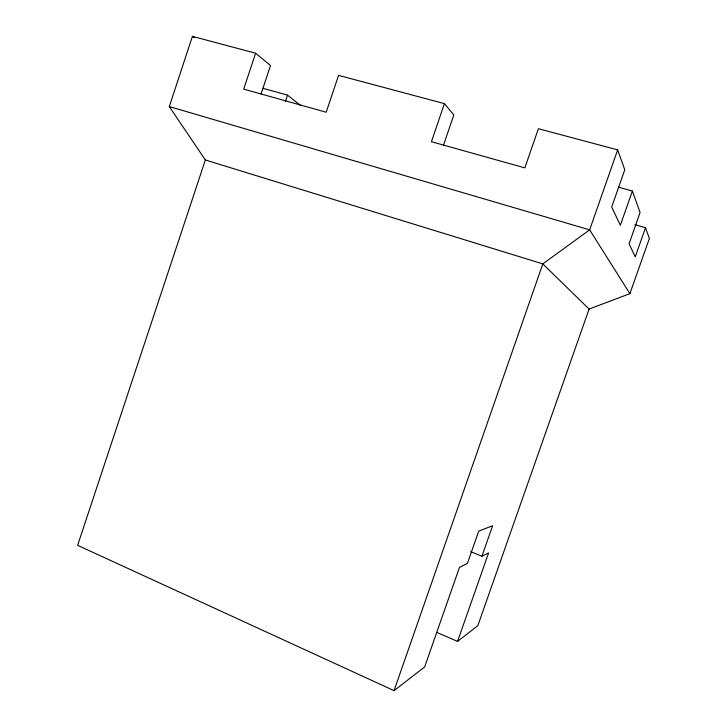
<?xml version="1.0" encoding="UTF-8"?>
<svg xmlns="http://www.w3.org/2000/svg" width="727" height="727" viewBox="0 0 727 727"><rect width="100%" height="100%" fill="white"/><g stroke="black" fill="none" stroke-linecap="round" stroke-linejoin="round"><path stroke-width="1.09" d="M634.953 224.679L645.521 227.724L649.375 238.501L629.891 293.672L589.088 309.066L542.815 263.883L205.35 159.976L169.309 106.569L192.41 36.35L255.613 53.225L270.517 65.539L261.057 93.947M205.35 159.976L77.625 545.332L394.052 690.65L424.668 666.904L459.455 567.433L467.406 563.47L478.729 531.119L492.624 525.739L481.937 556.237L470.614 551.657M255.613 53.225L243.699 89.121L326.187 112.231L338.582 75.372L444.433 103.634L453.821 114.984L443.397 145.445M285.357 101.535L287.492 95.137L262.829 88.285M444.433 103.634L431.429 141.71L524.839 167.873L538.398 128.715L617.659 149.88L624.775 169.755L611.698 207.022L620.34 225.315L632.39 191.037L618.341 187.13M394.052 690.65L542.815 263.883L589.652 229.859L617.659 149.88M437.072 632.508L457.556 641.405L488.599 552.929L481.937 556.237M589.088 309.066L477.793 625.72L457.556 641.405M645.521 227.724L635.244 256.858L629.064 243.763L640.069 212.502L632.39 191.037M169.309 106.569L589.652 229.859L629.891 293.672M192.41 36.35L194.191 37.704M287.492 95.137L300.624 105.524"/></g></svg>
